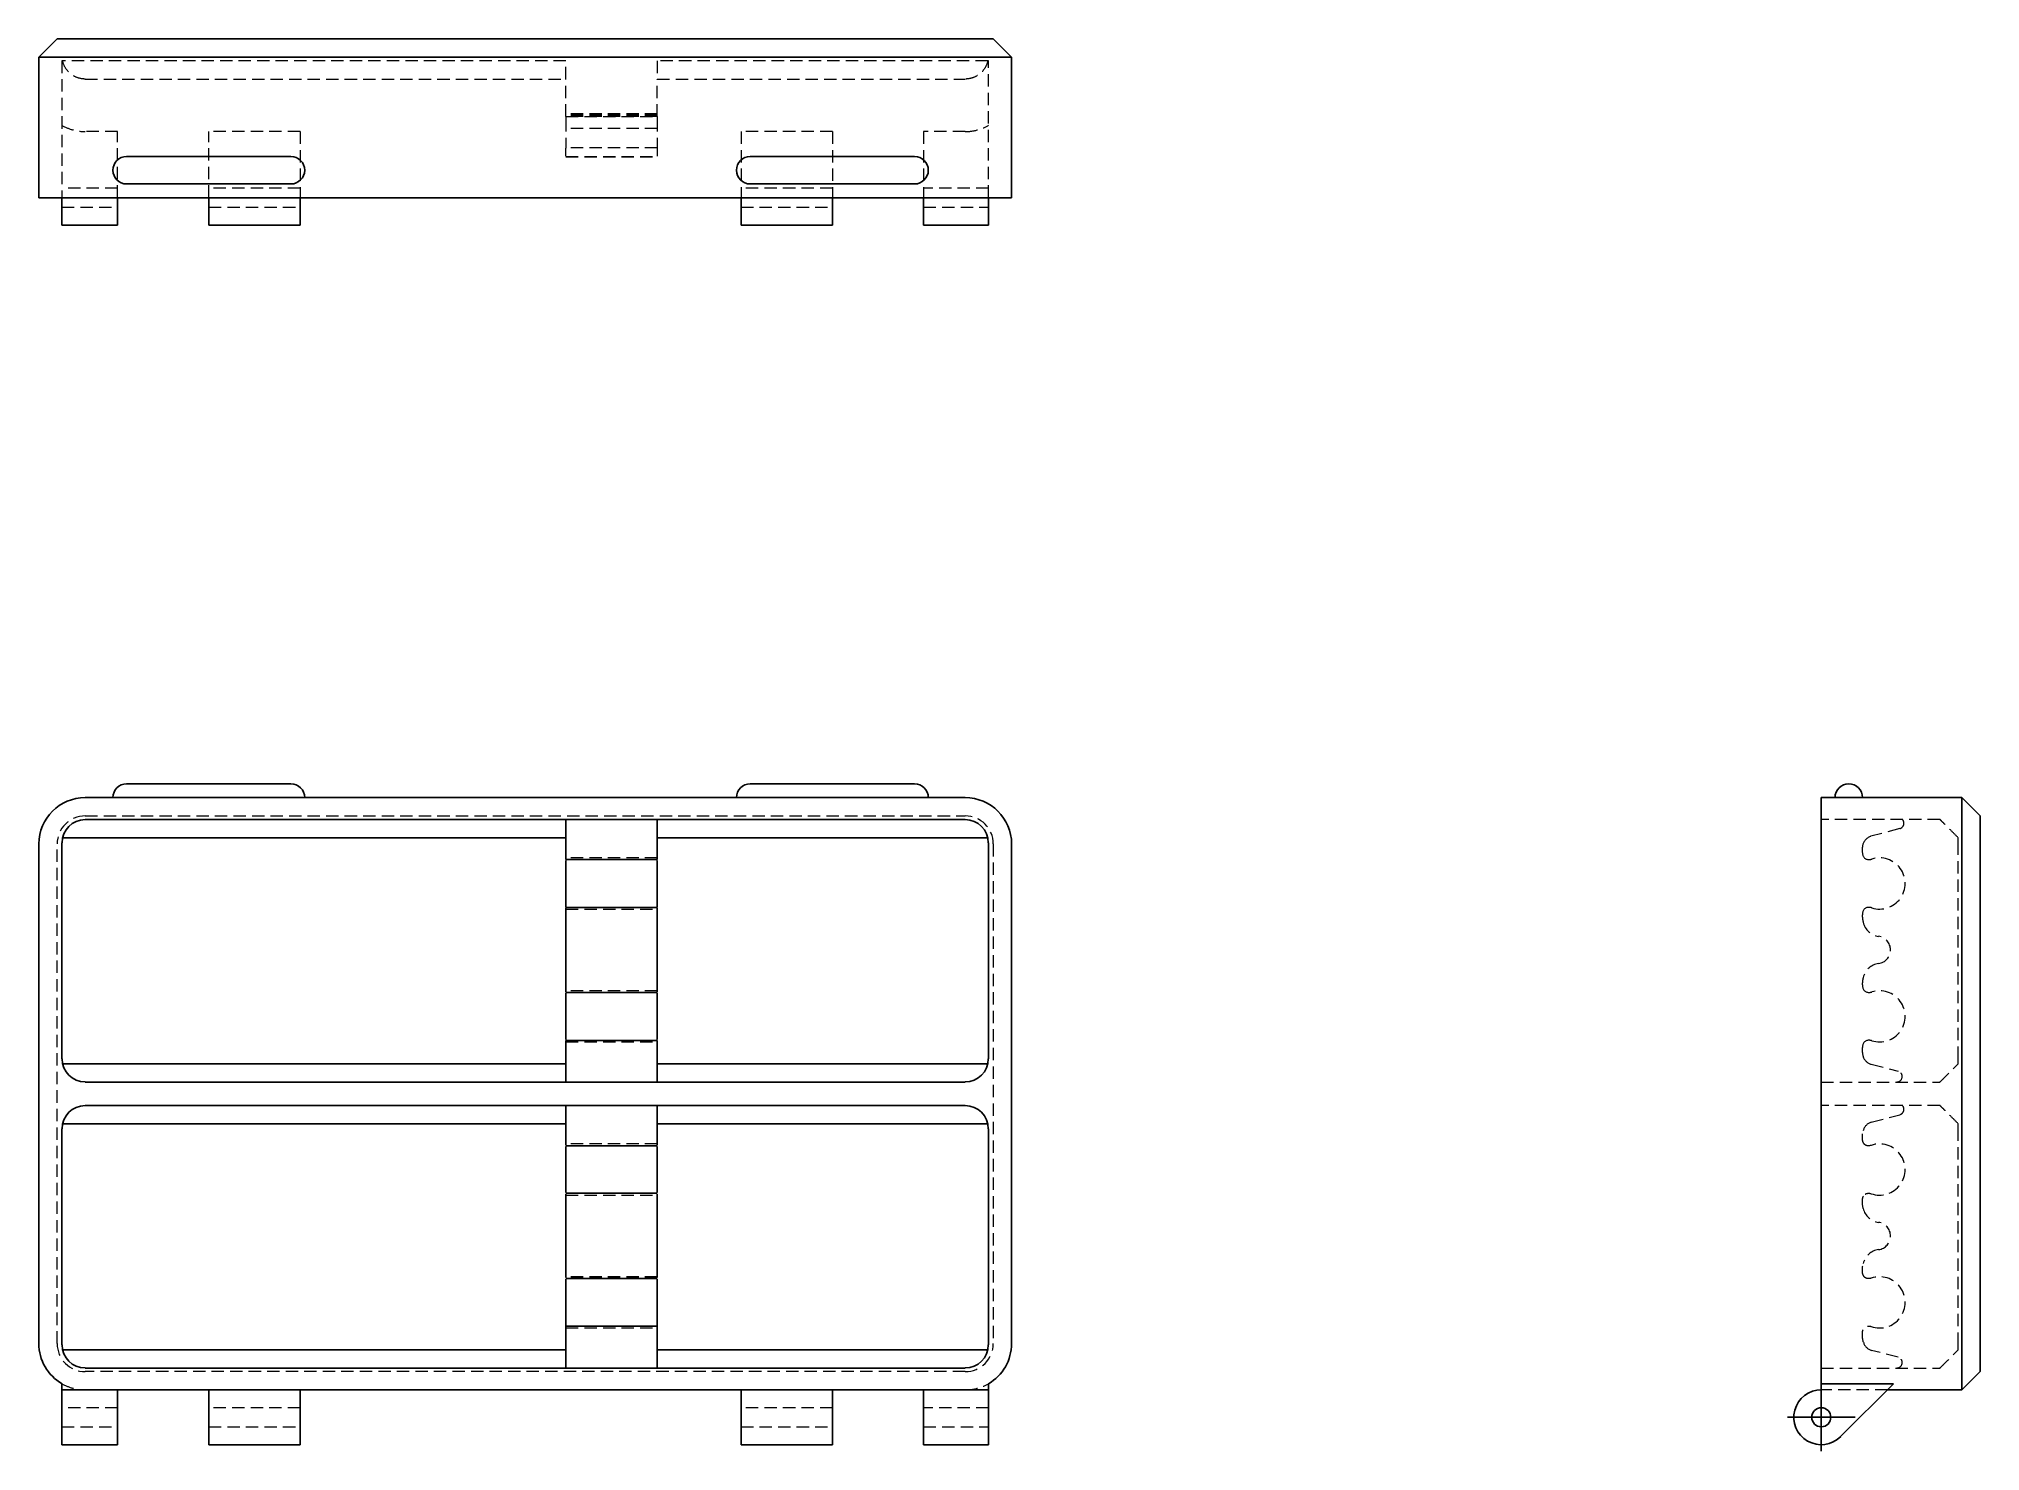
# Model space of a CAD drawing. Header units: millimetres. Extents: x 33 to 233, y 22 to 168.
import ezdxf

# ---------------------------------------------------------------- set-up
doc = ezdxf.new("R2010")
doc.units = ezdxf.units.MM
doc.linetypes.add('HIDDEN', pattern=[1.905, 1.27, -0.635])
doc.layers.add('10', color=7, linetype='Continuous')

# ---------------------------------------------------------------- blocks, each defined once
blk = doc.blocks.new('SW_CENTERMARKSYMBOL_0')
at = {"layer": '10', "color": 0}
for p, q in [((0, 2.5), (0, 3.48)), ((0, 0), (0, 2.5)), ((-2.5, 0), (-3.48, 0)), ((0, 0), (-2.5, 0)), ((0, 0), (0, -2.5)), ((0, 0), (2.5, 0)), ((2.5, 0), (3.48, 0)), ((0, -2.5), (0, -3.48))]:
    blk.add_line(p, q, dxfattribs=at)

msp = doc.modelspace()

# ---------------------------------------------------------------- linework, layer by layer
at = {"color": 7, "linetype": 'Continuous', "lineweight": 25}
for p, q in [((33, 165.7), (34.88, 167.57)), ((33, 151.24), (33, 165.7)), ((34.88, 167.57), (37.77, 167.57)), ((37.77, 167.57), (128.23, 167.57)), ((128.23, 165.7), (37.77, 165.7)), ((128.23, 167.57), (131.12, 167.57)), ((131.12, 167.57), (133, 165.7)), ((133, 165.7), (133, 151.24)), ((42.03, 155.47), (58.92, 155.47)), ((106.13, 155.47), (123.03, 155.47)), ((58.92, 152.65), (42.03, 152.65)), ((123.03, 152.65), (106.13, 152.65)), ((35.38, 151.24), (35.38, 148.43)), ((128.23, 151.24), (37.77, 151.24)), ((41.09, 148.43), (41.09, 151.24)), ((50.48, 148.43), (50.48, 151.24)), ((59.86, 151.24), (59.86, 148.43)), ((105.19, 151.24), (105.19, 148.43)), ((114.58, 151.24), (114.58, 148.43)), ((123.96, 151.24), (123.96, 148.43)), ((130.62, 148.43), (130.62, 151.24)), ((35.38, 148.43), (41.09, 148.43)), ((50.48, 148.43), (59.86, 148.43)), ((105.19, 148.43), (114.58, 148.43)), ((123.96, 148.43), (130.62, 148.43)), ((58.92, 90.97), (42.03, 90.97)), ((123.03, 90.97), (106.13, 90.97)), ((128.23, 89.56), (37.77, 89.56)), ((216.24, 89.56), (230.7, 89.56)), ((230.7, 89.56), (232.57, 87.68)), ((128.23, 87.31), (37.77, 87.31)), ((87.19, 87.31), (87.19, 86.37)), ((87.19, 86.37), (87.19, 85.58)), ((96.58, 87.31), (96.58, 86.37)), ((96.58, 86.37), (96.58, 85.58)), ((232.57, 87.68), (232.57, 84.79)), ((33, 84.79), (33, 33.43)), ((35.38, 84.92), (35.38, 62.71)), ((87.19, 85.43), (35.44, 85.43)), ((87.19, 84.69), (87.19, 85.58)), ((96.58, 85.58), (96.58, 84.69)), ((130.56, 85.43), (96.58, 85.43)), ((130.62, 84.92), (130.62, 62.71)), ((133, 84.79), (133, 33.43)), ((216.24, 84.79), (216.24, 33.43)), ((230.7, 33.43), (230.7, 84.79)), ((232.57, 84.79), (232.57, 33.43)), ((87.19, 83.2), (96.58, 83.2)), ((87.19, 83.11), (87.19, 78.34)), ((96.58, 83.11), (96.58, 78.34)), ((96.58, 78.27), (87.19, 78.27)), ((87.19, 76.74), (87.19, 75.3)), ((96.58, 76.74), (96.58, 75.3)), ((87.19, 75.3), (87.19, 72.5)), ((96.58, 75.3), (96.58, 72.5)), ((87.19, 72.5), (87.19, 71.07)), ((96.58, 72.5), (96.58, 71.07)), ((87.19, 69.53), (96.58, 69.53)), ((87.19, 69.44), (87.19, 64.68)), ((96.58, 69.44), (96.58, 64.68)), ((96.58, 64.6), (87.19, 64.6)), ((35.44, 62.2), (87.19, 62.2)), ((87.19, 62.15), (87.19, 62.97)), ((87.19, 62.15), (87.19, 61.43)), ((96.58, 62.97), (96.58, 62.15)), ((96.58, 62.2), (130.56, 62.2)), ((96.58, 62.15), (96.58, 61.43)), ((37.77, 60.32), (128.23, 60.32)), ((87.19, 61.43), (87.19, 60.32)), ((96.58, 61.43), (96.58, 60.32)), ((128.23, 57.9), (37.77, 57.9)), ((87.19, 56.96), (87.19, 57.9)), ((96.58, 56.96), (96.58, 57.9)), ((87.19, 56.02), (35.44, 56.02)), ((87.19, 56.18), (87.19, 56.96)), ((87.19, 55.31), (87.19, 56.18)), ((96.58, 56.18), (96.58, 56.96)), ((96.58, 56.18), (96.58, 55.31)), ((130.56, 56.02), (96.58, 56.02)), ((35.38, 55.52), (35.38, 33.3)), ((130.62, 55.52), (130.62, 33.3)), ((87.19, 53.76), (96.58, 53.76)), ((87.19, 48.97), (87.19, 53.69)), ((96.58, 48.97), (96.58, 53.69)), ((96.58, 48.88), (87.19, 48.88)), ((87.19, 45.89), (87.19, 47.33)), ((96.58, 45.89), (96.58, 47.33)), ((87.19, 43.1), (87.19, 45.89)), ((96.58, 43.1), (96.58, 45.89)), ((87.19, 41.66), (87.19, 43.1)), ((96.58, 41.66), (96.58, 43.1)), ((87.19, 40.11), (96.58, 40.11)), ((87.19, 35.2), (87.19, 40.04)), ((96.58, 35.2), (96.58, 40.04)), ((96.58, 35.23), (87.19, 35.23)), ((35.44, 32.79), (87.19, 32.79)), ((87.19, 32.73), (87.19, 33.57)), ((87.19, 32.02), (87.19, 32.73)), ((87.19, 30.91), (87.19, 32.02)), ((96.58, 33.57), (96.58, 32.73)), ((96.58, 32.79), (130.56, 32.79)), ((96.58, 32.02), (96.58, 32.73)), ((96.58, 30.91), (96.58, 32.02)), ((216.24, 29.3), (216.24, 33.43)), ((230.7, 28.66), (230.7, 33.43)), ((232.57, 33.43), (232.57, 30.54)), ((37.77, 30.91), (128.23, 30.91)), ((232.57, 30.54), (230.7, 28.66)), ((35.38, 29.3), (35.38, 28.66)), ((41.09, 28.66), (35.38, 28.66)), ((35.38, 28.66), (35.38, 23.03)), ((41.09, 23.03), (41.09, 28.66)), ((50.48, 28.66), (41.09, 28.66)), ((59.86, 28.66), (50.48, 28.66)), ((50.48, 23.03), (50.48, 28.66)), ((59.86, 28.66), (59.86, 23.03)), ((59.86, 28.66), (105.19, 28.66)), ((114.58, 28.66), (105.19, 28.66)), ((105.19, 28.66), (105.19, 23.03)), ((114.58, 28.66), (114.58, 23.03)), ((114.58, 28.66), (123.96, 28.66)), ((130.62, 28.66), (123.96, 28.66)), ((123.96, 28.66), (123.96, 23.03)), ((130.62, 28.66), (130.62, 29.3)), ((130.62, 23.03), (130.62, 28.66)), ((223.68, 29.3), (216.24, 29.3)), ((216.24, 28.66), (216.24, 29.3)), ((223.68, 29.3), (218.23, 23.86)), ((230.7, 28.66), (223.04, 28.66)), ((35.38, 23.03), (41.09, 23.03)), ((50.48, 23.03), (59.86, 23.03)), ((105.19, 23.03), (114.58, 23.03)), ((123.96, 23.03), (130.62, 23.03))]:
    msp.add_line(p, q, dxfattribs=at)
at = {"color": 7, "linetype": 'HIDDEN', "lineweight": 18}
for p, q in [((35.44, 165.32), (35.38, 165.32)), ((35.38, 165.32), (35.38, 151.24)), ((87.19, 165.32), (35.44, 165.32)), ((87.19, 163.44), (87.19, 165.32)), ((96.58, 165.32), (96.58, 163.44)), ((130.56, 165.32), (96.58, 165.32)), ((130.62, 165.32), (130.56, 165.32)), ((130.62, 151.24), (130.62, 165.32)), ((37.77, 163.44), (87.19, 163.44)), ((87.19, 159.57), (87.19, 163.44)), ((96.58, 163.44), (128.23, 163.44)), ((96.58, 159.57), (96.58, 163.44)), ((96.58, 159.86), (87.19, 159.86)), ((96.58, 159.73), (87.19, 159.73)), ((41.09, 158.04), (37.77, 158.04)), ((41.09, 151.24), (41.09, 158.04)), ((50.48, 151.24), (50.48, 158.04)), ((59.86, 158.04), (50.48, 158.04)), ((59.86, 158.04), (59.86, 151.24)), ((87.19, 159.57), (96.58, 159.57)), ((87.19, 159.57), (87.19, 159.31)), ((96.58, 159.57), (87.19, 159.57)), ((87.19, 159.31), (87.19, 156.34)), ((96.58, 158.36), (87.19, 158.36)), ((96.58, 159.57), (96.58, 159.31)), ((96.58, 159.31), (96.58, 156.34)), ((105.19, 158.04), (105.19, 151.24)), ((114.58, 158.04), (105.19, 158.04)), ((114.58, 158.04), (114.58, 151.24)), ((128.23, 158.04), (123.96, 158.04)), ((123.96, 158.04), (123.96, 151.24)), ((96.58, 156.38), (87.19, 156.38)), ((87.19, 155.5), (87.19, 156.34)), ((96.58, 156.34), (96.58, 155.5)), ((87.19, 155.46), (96.58, 155.46)), ((87.19, 155.46), (96.58, 155.46)), ((87.19, 155.46), (96.58, 155.46)), ((87.19, 155.46), (96.58, 155.46)), ((87.19, 155.45), (96.58, 155.45)), ((87.19, 155.45), (96.58, 155.45)), ((41.09, 152.23), (35.38, 152.23)), ((59.86, 152.23), (50.48, 152.23)), ((114.58, 152.23), (105.19, 152.23)), ((130.62, 152.23), (123.96, 152.23)), ((35.38, 150.26), (41.09, 150.26)), ((50.48, 150.26), (59.86, 150.26)), ((105.19, 150.26), (114.58, 150.26)), ((123.96, 150.26), (130.62, 150.26)), ((37.77, 87.68), (128.23, 87.68)), ((228.44, 87.31), (216.24, 87.31)), ((224.31, 86.37), (221.34, 85.58)), ((34.88, 33.43), (34.88, 84.79)), ((131.12, 84.79), (131.12, 33.43)), ((230.32, 84.92), (230.32, 85.43)), ((230.32, 62.71), (230.32, 84.92)), ((87.19, 83.36), (87.19, 83.33)), ((96.58, 83.36), (87.19, 83.36)), ((96.58, 83.36), (96.58, 83.33)), ((87.19, 78.12), (87.19, 78.1)), ((87.19, 78.1), (96.58, 78.1)), ((96.58, 78.12), (96.58, 78.1)), ((87.19, 69.7), (87.19, 69.67)), ((96.58, 69.7), (87.19, 69.7)), ((96.58, 69.7), (96.58, 69.67)), ((87.19, 64.45), (87.19, 64.44)), ((87.19, 64.44), (96.58, 64.44)), ((96.58, 64.45), (96.58, 64.44)), ((221.37, 62.15), (224.14, 61.43)), ((230.32, 62.2), (230.32, 62.71)), ((216.24, 60.32), (228.44, 60.32)), ((228.44, 57.9), (216.24, 57.9)), ((221.38, 56.18), (224.31, 56.96)), ((230.32, 55.52), (230.32, 56.02)), ((87.19, 53.95), (87.19, 53.95)), ((96.58, 53.95), (87.19, 53.95)), ((96.58, 53.95), (96.58, 53.95)), ((230.32, 33.3), (230.32, 55.52)), ((96.58, 48.84), (87.19, 48.84)), ((87.19, 48.7), (96.58, 48.7)), ((96.58, 40.29), (87.19, 40.29)), ((96.58, 40.15), (87.19, 40.15)), ((87.19, 35.03), (87.19, 35.2)), ((87.19, 35.03), (96.58, 35.03)), ((96.58, 35.03), (96.58, 35.2)), ((224.14, 32.02), (221.41, 32.73)), ((230.32, 32.79), (230.32, 33.3)), ((128.23, 30.54), (37.77, 30.54)), ((216.24, 30.91), (228.44, 30.91)), ((223.04, 28.66), (216.24, 28.66)), ((41.09, 26.83), (35.38, 26.83)), ((59.86, 26.83), (50.48, 26.83)), ((114.58, 26.83), (105.19, 26.83)), ((130.62, 26.83), (123.96, 26.83)), ((35.38, 24.86), (41.09, 24.86)), ((50.48, 24.86), (59.86, 24.86)), ((105.19, 24.86), (114.58, 24.86)), ((123.96, 24.86), (130.62, 24.86))]:
    msp.add_line(p, q, dxfattribs=at)
at = {"color": 7, "linetype": 'Continuous', "lineweight": 25, "flags": 128}
for points in [[(37.77, 165.7), (37.02, 165.7), (36.29, 165.7), (35.6, 165.7), (34.97, 165.7), (34.4, 165.7), (33.91, 165.7), (33.52, 165.7), (33.23, 165.7), (33.06, 165.7), (33, 165.7)], [(133, 165.7), (132.94, 165.7), (132.77, 165.7), (132.48, 165.7), (132.09, 165.7), (131.6, 165.7), (131.03, 165.7), (130.4, 165.7), (129.71, 165.7), (128.98, 165.7), (128.23, 165.7)], [(37.77, 151.24), (37.02, 151.24), (36.29, 151.24), (35.6, 151.24), (34.97, 151.24), (34.4, 151.24), (33.91, 151.24), (33.52, 151.24), (33.23, 151.24), (33.06, 151.24), (33, 151.24)], [(133, 151.24), (132.94, 151.24), (132.77, 151.24), (132.48, 151.24), (132.09, 151.24), (131.6, 151.24), (131.03, 151.24), (130.4, 151.24), (129.71, 151.24), (128.98, 151.24), (128.23, 151.24)], [(216.24, 84.79), (216.24, 85.54), (216.24, 86.27), (216.24, 86.96), (216.24, 87.6), (216.24, 88.16), (216.24, 88.65), (216.24, 89.04), (216.24, 89.33), (216.24, 89.5), (216.24, 89.56)], [(230.7, 84.79), (230.7, 85.54), (230.7, 86.27), (230.7, 86.96), (230.7, 87.6), (230.7, 88.16), (230.7, 88.65), (230.7, 89.04), (230.7, 89.33), (230.7, 89.5), (230.7, 89.56)]]:
    msp.add_lwpolyline(points, dxfattribs=at)
at = {"color": 7, "linetype": 'Continuous', "lineweight": 25}
msp.add_circle((216.24, 25.85), 0.983, dxfattribs=at)
for centre, radius, start, end in [((42.03, 154.06), 1.41, 90, 270), ((58.92, 154.06), 1.41, 270, 90), ((106.13, 154.06), 1.41, 90, 270), ((123.03, 154.06), 1.41, 270, 90), ((42.03, 89.56), 1.41, 90, 180), ((58.92, 89.56), 1.41, 0, 90), ((106.13, 89.56), 1.41, 90, 180), ((123.03, 89.56), 1.41, 0, 90), ((219.06, 89.56), 1.41, 0, 180), ((37.77, 84.79), 4.77, 90, 180), ((128.23, 84.79), 4.77, 0, 90), ((37.77, 84.92), 2.38, 90, 180), ((128.23, 84.92), 2.38, 0, 90), ((37.77, 62.71), 2.38, 180, 270), ((128.23, 62.71), 2.38, 270, 0), ((37.77, 55.52), 2.38, 90, 180), ((128.23, 55.52), 2.38, 0, 90), ((37.77, 33.43), 4.77, 180, 240), ((37.77, 33.3), 2.38, 180, 270), ((128.23, 33.3), 2.38, 270, 0), ((128.23, 33.43), 4.77, 300, 0), ((216.24, 25.85), 2.82, 90, 315)]:
    msp.add_arc(centre, radius, start, end, dxfattribs=at)
at = {"color": 7, "linetype": 'HIDDEN', "lineweight": 18}
for centre, radius, start, end in [((37.77, 84.79), 2.89, 90, 180), ((128.23, 84.79), 2.89, 0, 90), ((224.17, 86.92), 0.563, 285, 44.2195), ((221.65, 84.44), 1.17, 105, 167.6281), ((221.15, 84.13), 0.939, 274.4376, 287.6893), ((222.23, 80.73), 2.63, 252.3107, 107.6893), ((221.15, 77.33), 0.939, 72.3107, 85.5609), ((222.38, 77.16), 1.88, 193.0275, 262.5918), ((221.95, 73.9), 1.41, 277.384, 82.616), ((222.38, 70.64), 1.88, 97.4426, 166.9381), ((221.15, 70.47), 0.939, 274.4392, 287.6893), ((222.23, 67.07), 2.63, 252.3107, 107.6893), ((221.15, 63.67), 0.939, 72.3107, 85.5615), ((221.66, 63.28), 1.17, 195.4287, 255.5411), ((224, 60.89), 0.563, 270, 75.5411), ((224.17, 57.51), 0.563, 285, 44.2195), ((221.69, 55.05), 1.17, 105, 166.9898), ((222.23, 51.32), 2.63, 250.9563, 109.0437), ((222.38, 47.75), 1.88, 193.0606, 262.5587), ((221.95, 44.49), 1.41, 277.384, 82.616), ((222.38, 41.23), 1.88, 97.4083, 166.9724), ((222.23, 37.66), 2.63, 250.9563, 109.0437), ((37.77, 33.43), 2.89, 180, 270), ((128.23, 33.43), 2.89, 270, 0), ((221.71, 33.86), 1.17, 194.5289, 255.5411), ((224, 31.48), 0.563, 270, 75.5411)]:
    msp.add_arc(centre, radius, start, end, dxfattribs=at)
for points, knots in [([(37.77, 163.44), (37.52, 163.44), (37.25, 163.48), (36.74, 163.66), (36.49, 163.8), (36.05, 164.15), (35.87, 164.36), (35.59, 164.83), (35.49, 165.08), (35.44, 165.32)], [0, 0, 0, 0, 0.25, 0.25, 0.5, 0.5, 0.75, 0.75, 1, 1, 1, 1]), ([(130.56, 165.32), (130.51, 165.08), (130.41, 164.83), (130.13, 164.36), (129.95, 164.15), (129.51, 163.8), (129.26, 163.66), (128.75, 163.48), (128.48, 163.44), (128.23, 163.44)], [0, 0, 0, 0, 0.25, 0.25, 0.5, 0.5, 0.75, 0.75, 1, 1, 1, 1]), ([(35.38, 158.68), (35.74, 158.47), (36.13, 158.31), (36.94, 158.09), (37.36, 158.04), (37.77, 158.04)], [0, 0, 0, 0, 0.5, 0.5, 1, 1, 1, 1]), ([(128.23, 158.04), (128.64, 158.04), (129.06, 158.09), (129.87, 158.31), (130.26, 158.47), (130.62, 158.68)], [0, 0, 0, 0, 0.5, 0.5, 1, 1, 1, 1]), ([(230.32, 85.43), (230.08, 85.67), (229.83, 85.92), (229.36, 86.39), (229.15, 86.6), (228.8, 86.96), (228.66, 87.09), (228.48, 87.27), (228.44, 87.31), (228.44, 87.31)], [0, 0, 0, 0, 0.25, 0.25, 0.5, 0.5, 0.75, 0.75, 1, 1, 1, 1]), ([(220.47, 77.64), (220.46, 77.52), (220.45, 77.38), (220.48, 77.06), (220.51, 76.89), (220.55, 76.74)], [0, 0, 0, 0, 0.5, 0.5, 1, 1, 1, 1]), ([(220.55, 71.07), (220.51, 70.91), (220.48, 70.74), (220.45, 70.43), (220.46, 70.28), (220.47, 70.17)], [0, 0, 0, 0, 0.5, 0.5, 1, 1, 1, 1]), ([(228.44, 60.32), (228.44, 60.32), (228.48, 60.36), (228.66, 60.54), (228.8, 60.67), (229.15, 61.03), (229.36, 61.24), (229.83, 61.71), (230.08, 61.96), (230.32, 62.2)], [0, 0, 0, 0, 0.25, 0.25, 0.5, 0.5, 0.75, 0.75, 1, 1, 1, 1]), ([(230.32, 56.02), (230.08, 56.27), (229.83, 56.52), (229.36, 56.98), (229.15, 57.2), (228.8, 57.55), (228.66, 57.68), (228.48, 57.86), (228.44, 57.9), (228.44, 57.9)], [0, 0, 0, 0, 0.25, 0.25, 0.5, 0.5, 0.75, 0.75, 1, 1, 1, 1]), ([(220.79, 53.83), (220.71, 53.87), (220.64, 53.94), (220.54, 54.12), (220.5, 54.23), (220.44, 54.62), (220.46, 54.96), (220.54, 55.31)], [0, 0, 0, 0, 0.25, 0.25, 0.5, 0.5, 1, 1, 1, 1]), ([(220.55, 47.33), (220.47, 47.69), (220.44, 48), (220.51, 48.5), (220.6, 48.68), (220.74, 48.78)], [0, 0, 0, 0, 0.5, 0.5, 1, 1, 1, 1]), ([(220.75, 40.21), (220.6, 40.31), (220.51, 40.49), (220.44, 40.98), (220.47, 41.3), (220.55, 41.66)], [0, 0, 0, 0, 0.5, 0.5, 1, 1, 1, 1]), ([(220.57, 33.57), (220.5, 33.83), (220.46, 34.09), (220.46, 34.56), (220.49, 34.76), (220.65, 35.07), (220.76, 35.16), (221.04, 35.25), (221.21, 35.23), (221.38, 35.18)], [0, 0, 0, 0, 0.25, 0.25, 0.5, 0.5, 0.75, 0.75, 1, 1, 1, 1]), ([(228.44, 30.91), (228.44, 30.91), (228.48, 30.96), (228.66, 31.13), (228.8, 31.27), (229.15, 31.62), (229.36, 31.83), (229.83, 32.3), (230.08, 32.55), (230.32, 32.79)], [0, 0, 0, 0, 0.25, 0.25, 0.5, 0.5, 0.75, 0.75, 1, 1, 1, 1]), ([(35.38, 29.3), (35.74, 29.1), (36.13, 28.93), (36.94, 28.72), (37.36, 28.66), (37.77, 28.66)], [0, 0, 0, 0, 0.5, 0.5, 1, 1, 1, 1]), ([(128.23, 28.66), (128.64, 28.66), (129.06, 28.72), (129.87, 28.93), (130.26, 29.1), (130.62, 29.3)], [0, 0, 0, 0, 0.5, 0.5, 1, 1, 1, 1])]:
    msp.add_open_spline(points, degree=3, knots=knots, dxfattribs=at)
at = {"color": 7, "linetype": 'Continuous', "lineweight": 25}
for points in [[(87.19, 84.69), (87.19, 84.47), (87.19, 84.2), (87.19, 83.83)], [(96.58, 84.69), (96.58, 84.47), (96.58, 84.2), (96.58, 83.83)], [(87.19, 63.97), (87.19, 63.53), (87.19, 63.23), (87.19, 62.97)], [(96.58, 63.97), (96.58, 63.53), (96.58, 63.23), (96.58, 62.97)]]:
    msp.add_open_spline(points, degree=3, dxfattribs=at)
for points, knots in [([(87.19, 83.83), (87.19, 83.72), (87.19, 83.52), (87.19, 83.3), (87.19, 83.21), (87.19, 83.21), (87.19, 83.21)], [0, 0, 0, 0, 0.3490537, 0.6563106, 0.9089137, 1, 1, 1, 1]), ([(96.58, 83.83), (96.58, 83.72), (96.58, 83.52), (96.58, 83.3), (96.58, 83.21), (96.58, 83.21), (96.58, 83.21)], [0, 0, 0, 0, 0.3490537, 0.6563106, 0.9089137, 1, 1, 1, 1]), ([(87.19, 78.26), (87.19, 78.26), (87.19, 78.26), (87.19, 78.21), (87.19, 78.08), (87.19, 77.88), (87.19, 77.72), (87.19, 77.64)], [0, 0, 0, 0, 0.049277, 0.269936, 0.473562, 0.721143, 1, 1, 1, 1]), ([(96.58, 78.26), (96.58, 78.26), (96.58, 78.26), (96.58, 78.21), (96.58, 78.08), (96.58, 77.88), (96.58, 77.72), (96.58, 77.64)], [0, 0, 0, 0, 0.049277, 0.269936, 0.473562, 0.721143, 1, 1, 1, 1]), ([(87.19, 77.64), (87.19, 77.52), (87.19, 77.38), (87.19, 77.06), (87.19, 76.89), (87.19, 76.74)], [0, 0, 0, 0, 0.5, 0.5, 1, 1, 1, 1]), ([(96.58, 77.64), (96.58, 77.52), (96.58, 77.38), (96.58, 77.06), (96.58, 76.89), (96.58, 76.74)], [0, 0, 0, 0, 0.5, 0.5, 1, 1, 1, 1]), ([(87.19, 71.07), (87.19, 70.91), (87.19, 70.74), (87.19, 70.43), (87.19, 70.28), (87.19, 70.17)], [0, 0, 0, 0, 0.5, 0.5, 1, 1, 1, 1]), ([(87.19, 70.17), (87.19, 70.06), (87.19, 69.86), (87.19, 69.64), (87.19, 69.55), (87.19, 69.54), (87.19, 69.54)], [0, 0, 0, 0, 0.3490566, 0.6563157, 0.9089225, 1, 1, 1, 1]), ([(96.58, 71.07), (96.58, 70.91), (96.58, 70.74), (96.58, 70.43), (96.58, 70.28), (96.58, 70.17)], [0, 0, 0, 0, 0.5, 0.5, 1, 1, 1, 1]), ([(96.58, 70.17), (96.58, 70.06), (96.58, 69.86), (96.58, 69.64), (96.58, 69.55), (96.58, 69.54), (96.58, 69.54)], [0, 0, 0, 0, 0.3490566, 0.6563157, 0.9089225, 1, 1, 1, 1]), ([(87.19, 64.6), (87.19, 64.6), (87.19, 64.6), (87.19, 64.54), (87.19, 64.42), (87.19, 64.22), (87.19, 64.06), (87.19, 63.97)], [0, 0, 0, 0, 0.0492819, 0.2699395, 0.4735654, 0.7211459, 1, 1, 1, 1]), ([(96.58, 64.6), (96.58, 64.6), (96.58, 64.6), (96.58, 64.54), (96.58, 64.42), (96.58, 64.22), (96.58, 64.06), (96.58, 63.97)], [0, 0, 0, 0, 0.0492819, 0.2699395, 0.4735654, 0.7211459, 1, 1, 1, 1]), ([(87.19, 53.83), (87.19, 53.87), (87.19, 53.94), (87.19, 54.12), (87.19, 54.23), (87.19, 54.62), (87.19, 54.96), (87.19, 55.31)], [0, 0, 0, 0, 0.25, 0.25, 0.5, 0.5, 1, 1, 1, 1]), ([(96.58, 53.83), (96.58, 53.87), (96.58, 53.94), (96.58, 54.12), (96.58, 54.23), (96.58, 54.62), (96.58, 54.96), (96.58, 55.31)], [0, 0, 0, 0, 0.25, 0.25, 0.5, 0.5, 1, 1, 1, 1]), ([(87.19, 47.33), (87.19, 47.69), (87.19, 48), (87.19, 48.5), (87.19, 48.68), (87.19, 48.78)], [0, 0, 0, 0, 0.5, 0.5, 1, 1, 1, 1]), ([(96.58, 47.33), (96.58, 47.69), (96.58, 48), (96.58, 48.5), (96.58, 48.68), (96.58, 48.78)], [0, 0, 0, 0, 0.5, 0.5, 1, 1, 1, 1]), ([(87.19, 40.21), (87.19, 40.31), (87.19, 40.49), (87.19, 40.98), (87.19, 41.3), (87.19, 41.66)], [0, 0, 0, 0, 0.5, 0.5, 1, 1, 1, 1]), ([(96.58, 40.21), (96.58, 40.31), (96.58, 40.49), (96.58, 40.98), (96.58, 41.3), (96.58, 41.66)], [0, 0, 0, 0, 0.5, 0.5, 1, 1, 1, 1]), ([(87.19, 33.57), (87.19, 33.74), (87.19, 34.06), (87.19, 34.52), (87.19, 34.88), (87.19, 35.11), (87.19, 35.22), (87.19, 35.22), (87.19, 35.23)], [0, 0, 0, 0, 0.25959, 0.49079, 0.680421, 0.798074, 0.906552, 1, 1, 1, 1]), ([(96.58, 33.57), (96.58, 33.74), (96.58, 34.06), (96.58, 34.52), (96.58, 34.88), (96.58, 35.11), (96.58, 35.22), (96.58, 35.22), (96.58, 35.23)], [0, 0, 0, 0, 0.25959, 0.49079, 0.680421, 0.798074, 0.906552, 1, 1, 1, 1])]:
    msp.add_open_spline(points, degree=3, knots=knots, dxfattribs=at)
at = {"color": 7, "linetype": 'HIDDEN', "lineweight": 18}
for points in [[(220.5, 84.69), (220.45, 84.47), (220.43, 84.2), (220.47, 83.83)], [(220.47, 83.83), (220.52, 83.42), (220.75, 83.16), (221.22, 83.19)], [(221.22, 78.27), (220.75, 78.31), (220.52, 78.05), (220.47, 77.64)], [(220.47, 70.17), (220.52, 69.75), (220.75, 69.5), (221.22, 69.53)], [(220.47, 63.97), (220.42, 63.53), (220.46, 63.23), (220.53, 62.97)], [(221.22, 64.61), (220.75, 64.64), (220.52, 64.39), (220.47, 63.97)], [(221.38, 53.81), (221.15, 53.73), (220.94, 53.74), (220.79, 53.83)], [(220.74, 48.78), (220.9, 48.88), (221.11, 48.91), (221.38, 48.84)], [(221.38, 40.15), (221.12, 40.08), (220.9, 40.1), (220.75, 40.21)]]:
    msp.add_open_spline(points, degree=3, dxfattribs=at)

# ---------------------------------------------------------------- block references
at = {"layer": '10'}
msp.add_blockref('SW_CENTERMARKSYMBOL_0', (216.24, 25.85), dxfattribs=at)

doc.saveas('drawing.dxf')
